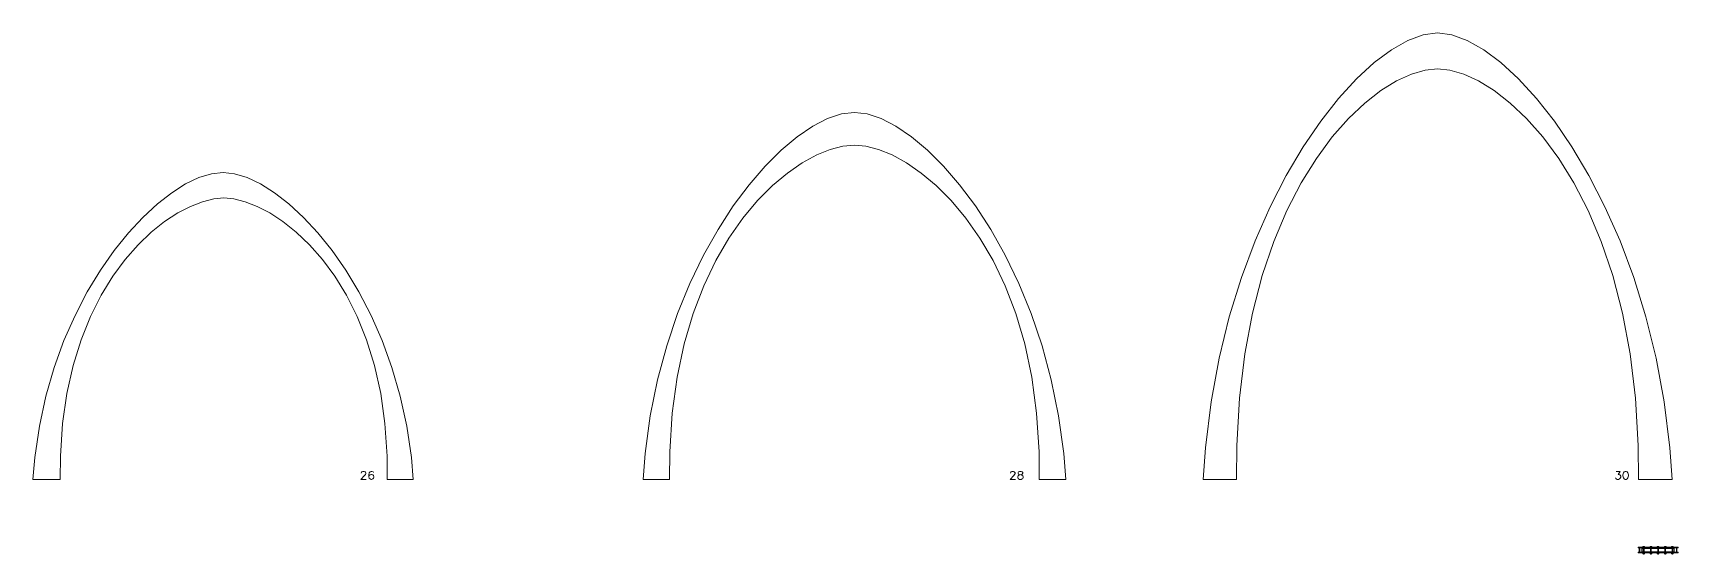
# Model space of a CAD drawing. Extents: x 0 to 8043, y -128 to 1090.
# Drawn here: x 4077 to 5807, y -75 to 473 of the extents above; entities that cross this region are included whole.
import ezdxf

# ---------------------------------------------------------------- set-up
doc = ezdxf.new("R2010")
doc.units = 0
doc.header["$MEASUREMENT"] = 0
doc.layers.get('0').update_dxf_attribs({"linetype": 'CONTINUOUS', "lineweight": 9})
doc.layers.add('Base Plates', color=6, linetype='CONTINUOUS', lineweight=9)

msp = doc.modelspace()

# ---------------------------------------------------------------- linework, layer by layer
for p, q in [((5766.24539, -68.21382), (5766.24539, -67.96382)), ((5766.24539, -67.96382), (5766.74539, -67.96382)), ((5766.74539, -67.96382), (5766.74539, -68.21382)), ((5805.87947, -67.96382), (5805.37947, -67.96382)), ((5805.37947, -67.96382), (5805.37947, -68.21382)), ((5805.87947, -68.21382), (5805.87947, -67.96382)), ((5766.24539, -72.71382), (5766.24539, -72.96382)), ((5766.24539, -72.96382), (5766.74539, -72.96382)), ((5766.74539, -72.96382), (5766.74539, -72.71382)), ((5805.37947, -72.96382), (5805.37947, -72.71382)), ((5805.87947, -72.96382), (5805.37947, -72.96382)), ((5805.87947, -72.71382), (5805.87947, -72.96382))]:
    msp.add_line(p, q)
for points in [[(5554.11998, 473.08893), (5569.07875, 471.07451), (5585.35854, 465.11422), (5602.685, 455.33254), (5620.78379, 441.85394), (5639.38058, 424.80289), (5658.20103, 404.30384), (5676.97081, 380.48128), (5695.41557, 353.45968), (5713.26097, 323.36349), (5730.23268, 290.3172), (5746.05636, 254.44527), (5760.45767, 215.87217), (5773.16228, 174.72236), (5783.89584, 131.12033), (5792.38402, 85.19053), (5798.35248, 37.05744), (5800.75427, 3.80613), (5765.47897, 3.80613), (5765.27272, 39.2399), (5762.47433, 89.31805), (5756.88187, 135.75902), (5748.79695, 178.61888), (5738.52122, 217.95369), (5726.35628, 253.81952), (5712.60377, 286.27244), (5697.56532, 315.36851), (5681.54255, 341.1638), (5664.83709, 363.71438), (5647.75055, 383.07631), (5630.58458, 399.30566), (5613.64079, 412.4585), (5597.2208, 422.59088), (5581.62626, 429.75888), (5567.15877, 434.01857), (5554.11998, 435.42601), (5541.08118, 434.01857), (5526.6137, 429.75888), (5511.01917, 422.59088), (5494.59922, 412.4585), (5477.65547, 399.30566), (5460.48957, 383.07631), (5443.40313, 363.71438), (5426.69779, 341.1638), (5410.67517, 315.36851), (5395.63692, 286.27244), (5381.88466, 253.81952), (5369.72001, 217.95369), (5359.44461, 178.61888), (5351.36009, 135.75902), (5345.76808, 89.31805), (5342.97021, 39.2399), (5342.76436, 3.80613), (5307.49238, 3.80613), (5309.89379, 37.05744), (5315.86173, 85.19053), (5324.34944, 131.12033), (5335.08259, 174.72236), (5347.78682, 215.87217), (5362.18779, 254.44527), (5378.01116, 290.3172), (5394.98256, 323.36349), (5412.82766, 353.45968), (5431.27212, 380.48128), (5450.04157, 404.30384), (5468.86169, 424.80289), (5487.45811, 441.85394), (5505.5565, 455.33254), (5522.8825, 465.11422), (5539.16178, 471.07451)], [(4940.71553, 389.56767), (4954.19877, 387.9118), (4968.87273, 383.01241), (4984.49012, 374.9718), (5000.80366, 363.89226), (5017.56607, 349.87611), (5034.53007, 333.02563), (5051.44839, 313.44314), (5068.07374, 291.23094), (5084.15885, 266.49133), (5099.45643, 239.32661), (5113.71922, 209.83908), (5126.69992, 178.13104), (5138.15126, 144.30481), (5147.82596, 108.46267), (5155.47674, 70.70694), (5160.85633, 31.13991), (5163.02577, 3.80613), (5135.17477, 3.80613), (5134.99068, 32.65729), (5132.41621, 73.43236), (5127.27094, 111.24597), (5119.83239, 146.14379), (5110.37808, 178.17145), (5099.18553, 207.3746), (5086.53228, 233.79888), (5072.69583, 257.48994), (5057.95372, 278.49341), (5042.58346, 296.85495), (5026.86259, 312.62019), (5011.06861, 325.83478), (4995.47905, 336.54437), (4980.37145, 344.79459), (4966.02331, 350.6311), (4952.71216, 354.09953), (4940.71553, 355.24553), (4928.71837, 354.09953), (4915.40683, 350.6311), (4901.05841, 344.79459), (4885.95063, 336.54437), (4870.361, 325.83478), (4854.56702, 312.62019), (4838.8462, 296.85495), (4823.47606, 278.49341), (4808.73411, 257.48994), (4794.89785, 233.79888), (4782.24479, 207.3746), (4771.05245, 178.17145), (4761.59832, 146.14379), (4754.15993, 111.24597), (4749.01479, 73.43236), (4746.44039, 32.65729), (4746.25631, 3.80613), (4718.40531, 3.80613), (4720.57476, 31.13991), (4725.95434, 70.70694), (4733.60512, 108.46267), (4743.27982, 144.30481), (4754.73116, 178.13104), (4767.71186, 209.83908), (4781.97464, 239.32661), (4797.27222, 266.49133), (4813.35733, 291.23094), (4829.98268, 313.44314), (4846.901, 333.02563), (4863.865, 349.87611), (4880.62741, 363.89226), (4896.94095, 374.9718), (4912.55833, 383.01241), (4927.23229, 387.9118)], [(4276.70584, 326.51825), (4288.83866, 325.13298), (4302.04292, 321.03425), (4316.09611, 314.30765), (4330.7757, 305.03877), (4345.85919, 293.31321), (4361.12406, 279.21658), (4376.34779, 262.83446), (4391.30786, 244.25245), (4405.78177, 223.55615), (4419.547, 200.83116), (4432.38103, 176.16306), (4444.06135, 149.63747), (4454.36544, 121.33997), (4463.07079, 91.35617), (4469.95488, 59.77165), (4474.7952, 26.67202), (4476.74438, 3.80613), (4476.27953, 3.80613), (4475.31831, 3.80613), (4473.93164, 3.80613), (4472.19043, 3.80613), (4470.16558, 3.80613), (4467.92799, 3.80613), (4465.54859, 3.80613), (4463.09829, 3.80613), (4460.64798, 3.80613), (4458.26858, 3.80613), (4456.031, 3.80613), (4454.00614, 3.80613), (4452.26493, 3.80613), (4450.87826, 3.80613), (4449.91704, 3.80613), (4449.4522, 3.80613), (4449.28618, 28.08709), (4447.00886, 62.40318), (4442.4575, 94.22698), (4435.87759, 123.59691), (4427.5146, 150.55137), (4417.61402, 175.12877), (4406.42135, 197.36751), (4394.18206, 217.306), (4381.14165, 234.98265), (4367.54559, 250.43585), (4353.63938, 263.70403), (4339.6685, 274.82557), (4325.87844, 283.83889), (4312.51467, 290.7824), (4299.8227, 295.6945), (4288.048, 298.61359), (4277.43606, 299.57809), (4266.82351, 298.61359), (4255.04821, 295.6945), (4242.35564, 290.7824), (4228.9913, 283.83889), (4215.20068, 274.82557), (4201.22926, 263.70403), (4187.32254, 250.43585), (4173.726, 234.98265), (4160.68514, 217.306), (4148.44544, 197.36751), (4137.25241, 175.12877), (4127.35152, 150.55137), (4118.98826, 123.59691), (4112.40813, 94.22698), (4107.85662, 62.40318), (4105.57922, 28.08709), (4105.41146, 3.80613), (4104.92185, 3.80613), (4103.90944, 3.80613), (4102.44892, 3.80613), (4100.61497, 3.80613), (4098.48227, 3.80613), (4096.12551, 3.80613), (4093.61939, 3.80613), (4091.03857, 3.80613), (4088.45776, 3.80613), (4085.95164, 3.80613), (4083.59488, 3.80613), (4081.46218, 3.80613), (4079.62823, 3.80613), (4078.16771, 3.80613), (4077.1553, 3.80613), (4076.66569, 3.80613), (4078.61353, 26.67202), (4083.45437, 59.77165), (4090.33892, 91.35617), (4099.04467, 121.33997), (4109.3491, 149.63747), (4121.0297, 176.16306), (4133.86397, 200.83116), (4147.62939, 223.55615), (4162.10346, 244.25245), (4177.06365, 262.83446), (4192.28747, 279.21658), (4207.5524, 293.31321), (4222.63593, 305.03877), (4237.31555, 314.30765), (4251.36875, 321.03425), (4264.57301, 325.13298)], [(5114.51456, 3.80613), (5116.12211, 3.80613), (5117.32778, 4.20802), (5117.72966, 4.60991), (5118.13155, 5.41368), (5118.13155, 6.61935), (5117.72966, 7.42312), (5116.92589, 8.2269), (5115.72022, 8.62879), (5114.11267, 9.03068), (5113.3089, 9.43256), (5112.90701, 10.23634), (5112.90701, 11.04012), (5113.3089, 11.84389), (5114.51456, 12.24578), (5116.12211, 12.24578), (5117.32778, 11.84389), (5117.72966, 11.04012), (5117.72966, 10.23634), (5117.32778, 9.43256), (5116.524, 9.03068), (5114.91645, 8.62879), (5113.71078, 8.2269), (5112.90701, 7.42312), (5112.50512, 6.61935), (5112.50512, 5.41368), (5112.90701, 4.60991), (5113.3089, 4.20802)], [(5752.38229, 3.80613), (5753.58796, 4.20802), (5754.39173, 5.41368), (5754.79362, 7.42312), (5754.79362, 8.62879), (5754.39173, 10.63823), (5753.58796, 11.84389), (5752.38229, 12.24578), (5751.57852, 12.24578), (5750.37285, 11.84389), (5749.56908, 10.63823), (5749.16719, 8.62879), (5749.16719, 7.42312), (5749.56908, 5.41368), (5750.37285, 4.20802), (5751.57852, 3.80613)], [(5766.27039, -72.90132), (5766.72039, -72.90132), (5766.72039, -68.02632), (5766.27039, -68.02632)], [(5805.85447, -72.90132), (5805.40447, -72.90132), (5805.40447, -68.02632), (5805.85447, -68.02632)]]:
    msp.add_lwpolyline(points, close=True)
for points in [[(4421.99739, 10.23634), (4421.99739, 10.63823), (4422.39928, 11.44201), (4422.80117, 11.84389), (4423.60494, 12.24578), (4425.21249, 12.24578), (4426.01627, 11.84389), (4426.41816, 11.44201), (4426.82005, 10.63823), (4426.82005, 9.83445), (4426.41816, 9.03068), (4425.61438, 7.82501), (4421.5955, 3.80613), (4427.22193, 3.80613)], [(4434.85781, 11.04012), (4434.45592, 11.84389), (4433.25025, 12.24578), (4432.44648, 12.24578), (4431.24081, 11.84389), (4430.43704, 10.63823), (4430.03515, 8.62879), (4430.03515, 6.61935), (4430.43704, 5.0118), (4431.24081, 4.20802), (4432.44648, 3.80613), (4432.84837, 3.80613), (4434.05403, 4.20802), (4434.85781, 5.0118), (4435.25969, 6.21746), (4435.25969, 6.61935), (4434.85781, 7.82501), (4434.05403, 8.62879), (4432.84837, 9.03068), (4432.44648, 9.03068), (4431.24081, 8.62879), (4430.43704, 7.82501), (4430.03515, 6.61935)], [(5104.86925, 10.23634), (5104.86925, 10.63823), (5105.27113, 11.44201), (5105.67302, 11.84389), (5106.4768, 12.24578), (5108.08435, 12.24578), (5108.88813, 11.84389), (5109.29001, 11.44201), (5109.6919, 10.63823), (5109.6919, 9.83445), (5109.29001, 9.03068), (5108.48624, 7.82501), (5104.46736, 3.80613), (5110.09379, 3.80613)], [(5741.9332, 12.24578), (5746.35397, 12.24578), (5743.94264, 9.03068), (5745.14831, 9.03068), (5745.95208, 8.62879), (5746.35397, 8.2269), (5746.75586, 7.02124), (5746.75586, 6.21746), (5746.35397, 5.0118), (5745.5502, 4.20802), (5744.34453, 3.80613), (5743.13887, 3.80613), (5741.9332, 4.20802), (5741.53132, 4.60991), (5741.12943, 5.41368)], [(5764.99539, -68.21382), (5764.99539, -67.46382), (5807.12947, -67.46382), (5807.12947, -68.21382)], [(5764.99539, -68.21382), (5766.24539, -68.21382)], [(5766.74539, -68.21382), (5770.74993, -68.21382)], [(5771.37493, -68.21382), (5778.24993, -68.21382)], [(5778.87493, -68.21382), (5785.74993, -68.21382)], [(5786.37493, -68.21382), (5793.24993, -68.21382)], [(5793.87493, -68.21382), (5800.74993, -68.21382)], [(5801.37493, -68.21382), (5805.37947, -68.21382)], [(5805.87947, -68.21382), (5807.12947, -68.21382)], [(5807.12947, -72.71382), (5807.12947, -73.46382), (5764.99539, -73.46382), (5764.99539, -72.71382)], [(5766.24539, -72.71382), (5764.99539, -72.71382)], [(5770.74993, -72.71382), (5766.74539, -72.71382)], [(5778.24993, -72.71382), (5771.37493, -72.71382)], [(5785.74993, -72.71382), (5778.87493, -72.71382)], [(5793.24993, -72.71382), (5786.37493, -72.71382)], [(5800.74993, -72.71382), (5793.87493, -72.71382)], [(5805.37947, -72.71382), (5801.37493, -72.71382)], [(5807.12947, -72.71382), (5805.87947, -72.71382)]]:
    msp.add_lwpolyline(points)
at = {"layer": 'Base Plates'}
for p, q in [((5771.06243, -67.33882), (5771.06243, -66.58882)), ((5778.56243, -67.33882), (5778.56243, -66.58882)), ((5786.06243, -67.33882), (5786.06243, -66.58882)), ((5793.56243, -67.33882), (5793.56243, -66.58882)), ((5801.06243, -67.33882), (5801.06243, -66.58882)), ((5771.06243, -73.58882), (5770.81243, -73.71382)), ((5771.31243, -73.58882), (5771.06243, -73.71382)), ((5771.06243, -74.46382), (5771.06243, -73.71382)), ((5778.56243, -73.58882), (5778.31243, -73.71382)), ((5778.81243, -73.58882), (5778.56243, -73.71382)), ((5778.56243, -74.46382), (5778.56243, -73.71382)), ((5786.06243, -73.58882), (5785.81243, -73.71382)), ((5786.31243, -73.58882), (5786.06243, -73.71382)), ((5786.06243, -74.46382), (5786.06243, -73.71382)), ((5793.56243, -73.58882), (5793.31243, -73.71382)), ((5793.81243, -73.58882), (5793.56243, -73.71382)), ((5793.56243, -74.46382), (5793.56243, -73.71382)), ((5801.06243, -73.58882), (5800.81243, -73.71382)), ((5801.31243, -73.58882), (5801.06243, -73.71382)), ((5801.06243, -74.46382), (5801.06243, -73.71382))]:
    msp.add_line(p, q, dxfattribs=at)
for points in [[(5770.74993, -68.21382), (5769.06243, -68.21382), (5769.06243, -68.46382), (5770.74993, -68.46382)], [(5770.74993, -68.46382), (5769.06243, -68.46382), (5769.06243, -72.46382), (5770.74993, -72.46382)], [(5770.74993, -68.71382), (5769.31243, -68.71382), (5769.31243, -72.21382), (5770.74993, -72.21382)], [(5770.74993, -67.46382), (5770.74993, -73.46382)], [(5771.37493, -73.46382), (5771.37493, -67.46382)], [(5778.24993, -68.21382), (5771.37493, -68.21382)], [(5778.24993, -68.46382), (5771.37493, -68.46382)], [(5771.37493, -68.46382), (5778.24993, -68.46382)], [(5778.24993, -68.71382), (5771.37493, -68.71382)], [(5778.24993, -67.46382), (5778.24993, -73.46382)], [(5778.87493, -73.46382), (5778.87493, -67.46382)], [(5785.74993, -68.21382), (5778.87493, -68.21382)], [(5785.74993, -68.46382), (5778.87493, -68.46382)], [(5778.87493, -68.46382), (5785.74993, -68.46382)], [(5785.74993, -68.71382), (5778.87493, -68.71382)], [(5785.74993, -67.46382), (5785.74993, -73.46382)], [(5786.37493, -73.46382), (5786.37493, -67.46382)], [(5793.24993, -68.21382), (5786.37493, -68.21382)], [(5793.24993, -68.46382), (5786.37493, -68.46382)], [(5786.37493, -68.46382), (5793.24993, -68.46382)], [(5793.24993, -68.71382), (5786.37493, -68.71382)], [(5793.24993, -67.46382), (5793.24993, -73.46382)], [(5793.87493, -73.46382), (5793.87493, -67.46382)], [(5800.74993, -68.21382), (5793.87493, -68.21382)], [(5800.74993, -68.46382), (5793.87493, -68.46382)], [(5793.87493, -68.46382), (5800.74993, -68.46382)], [(5800.74993, -68.71382), (5793.87493, -68.71382)], [(5800.74993, -67.46382), (5800.74993, -73.46382)], [(5801.37493, -73.46382), (5801.37493, -67.46382)], [(5801.37493, -68.46382), (5803.06243, -68.46382), (5803.06243, -68.21382), (5801.37493, -68.21382)], [(5801.37493, -72.46382), (5803.06243, -72.46382), (5803.06243, -68.46382), (5801.37493, -68.46382)], [(5801.37493, -72.21382), (5802.81243, -72.21382), (5802.81243, -68.71382), (5801.37493, -68.71382)], [(5770.74993, -72.71382), (5769.06243, -72.71382), (5769.06243, -72.46382), (5770.74993, -72.46382)], [(5770.81243, -73.71382), (5770.18743, -73.71382), (5770.18743, -73.58882), (5771.18743, -73.58882)], [(5770.74993, -74.46382), (5770.74993, -74.71382), (5771.37493, -74.71382), (5771.37493, -74.46382)], [(5771.43743, -73.58882), (5771.93743, -73.58882), (5771.93743, -73.71382), (5771.06243, -73.71382)], [(5771.37493, -72.21382), (5778.24993, -72.21382)], [(5771.37493, -72.46382), (5778.24993, -72.46382)], [(5771.37493, -72.46382), (5778.24993, -72.46382)], [(5778.24993, -72.71382), (5771.37493, -72.71382)], [(5778.31243, -73.71382), (5777.68743, -73.71382), (5777.68743, -73.58882), (5778.68743, -73.58882)], [(5778.24993, -74.46382), (5778.24993, -74.71382), (5778.87493, -74.71382), (5778.87493, -74.46382)], [(5778.93743, -73.58882), (5779.43743, -73.58882), (5779.43743, -73.71382), (5778.56243, -73.71382)], [(5778.87493, -72.21382), (5785.74993, -72.21382)], [(5778.87493, -72.46382), (5785.74993, -72.46382)], [(5778.87493, -72.46382), (5785.74993, -72.46382)], [(5785.74993, -72.71382), (5778.87493, -72.71382)], [(5785.81243, -73.71382), (5785.18743, -73.71382), (5785.18743, -73.58882), (5786.18743, -73.58882)], [(5785.74993, -74.46382), (5785.74993, -74.71382), (5786.37493, -74.71382), (5786.37493, -74.46382)], [(5786.43743, -73.58882), (5786.93743, -73.58882), (5786.93743, -73.71382), (5786.06243, -73.71382)], [(5786.37493, -72.21382), (5793.24993, -72.21382)], [(5786.37493, -72.46382), (5793.24993, -72.46382)], [(5786.37493, -72.46382), (5793.24993, -72.46382)], [(5793.24993, -72.71382), (5786.37493, -72.71382)], [(5793.31243, -73.71382), (5792.68743, -73.71382), (5792.68743, -73.58882), (5793.68743, -73.58882)], [(5793.24993, -74.46382), (5793.24993, -74.71382), (5793.87493, -74.71382), (5793.87493, -74.46382)], [(5793.93743, -73.58882), (5794.43743, -73.58882), (5794.43743, -73.71382), (5793.56243, -73.71382)], [(5793.87493, -72.21382), (5800.74993, -72.21382)], [(5793.87493, -72.46382), (5800.74993, -72.46382)], [(5793.87493, -72.46382), (5800.74993, -72.46382)], [(5800.74993, -72.71382), (5793.87493, -72.71382)], [(5800.81243, -73.71382), (5800.18743, -73.71382), (5800.18743, -73.58882), (5801.18743, -73.58882)], [(5800.74993, -74.46382), (5800.74993, -74.71382), (5801.37493, -74.71382), (5801.37493, -74.46382)], [(5801.43743, -73.58882), (5801.93743, -73.58882), (5801.93743, -73.71382), (5801.06243, -73.71382)], [(5801.37493, -72.46382), (5803.06243, -72.46382), (5803.06243, -72.71382), (5801.37493, -72.71382)]]:
    msp.add_lwpolyline(points, dxfattribs=at)
for points in [[(5770.06243, -67.33882), (5772.06243, -67.33882), (5772.06243, -67.46382), (5770.06243, -67.46382)], [(5770.18743, -67.33882), (5771.93743, -67.33882), (5771.93743, -66.58882), (5770.18743, -66.58882)], [(5777.56243, -67.33882), (5779.56243, -67.33882), (5779.56243, -67.46382), (5777.56243, -67.46382)], [(5777.68743, -67.33882), (5779.43743, -67.33882), (5779.43743, -66.58882), (5777.68743, -66.58882)], [(5785.06243, -67.33882), (5787.06243, -67.33882), (5787.06243, -67.46382), (5785.06243, -67.46382)], [(5785.18743, -67.33882), (5786.93743, -67.33882), (5786.93743, -66.58882), (5785.18743, -66.58882)], [(5792.56243, -67.33882), (5794.56243, -67.33882), (5794.56243, -67.46382), (5792.56243, -67.46382)], [(5792.68743, -67.33882), (5794.43743, -67.33882), (5794.43743, -66.58882), (5792.68743, -66.58882)], [(5800.06243, -67.33882), (5802.06243, -67.33882), (5802.06243, -67.46382), (5800.06243, -67.46382)], [(5800.18743, -67.33882), (5801.93743, -67.33882), (5801.93743, -66.58882), (5800.18743, -66.58882)], [(5770.06243, -73.46382), (5772.06243, -73.46382), (5772.06243, -73.58882), (5770.06243, -73.58882)], [(5770.18743, -74.46382), (5771.93743, -74.46382), (5771.93743, -73.71382), (5770.18743, -73.71382)], [(5777.56243, -73.46382), (5779.56243, -73.46382), (5779.56243, -73.58882), (5777.56243, -73.58882)], [(5777.68743, -74.46382), (5779.43743, -74.46382), (5779.43743, -73.71382), (5777.68743, -73.71382)], [(5785.06243, -73.46382), (5787.06243, -73.46382), (5787.06243, -73.58882), (5785.06243, -73.58882)], [(5785.18743, -74.46382), (5786.93743, -74.46382), (5786.93743, -73.71382), (5785.18743, -73.71382)], [(5792.56243, -73.46382), (5794.56243, -73.46382), (5794.56243, -73.58882), (5792.56243, -73.58882)], [(5792.68743, -74.46382), (5794.43743, -74.46382), (5794.43743, -73.71382), (5792.68743, -73.71382)], [(5800.06243, -73.46382), (5802.06243, -73.46382), (5802.06243, -73.58882), (5800.06243, -73.58882)], [(5800.18743, -74.46382), (5801.93743, -74.46382), (5801.93743, -73.71382), (5800.18743, -73.71382)]]:
    msp.add_lwpolyline(points, close=True, dxfattribs=at)

doc.saveas('drawing.dxf')
